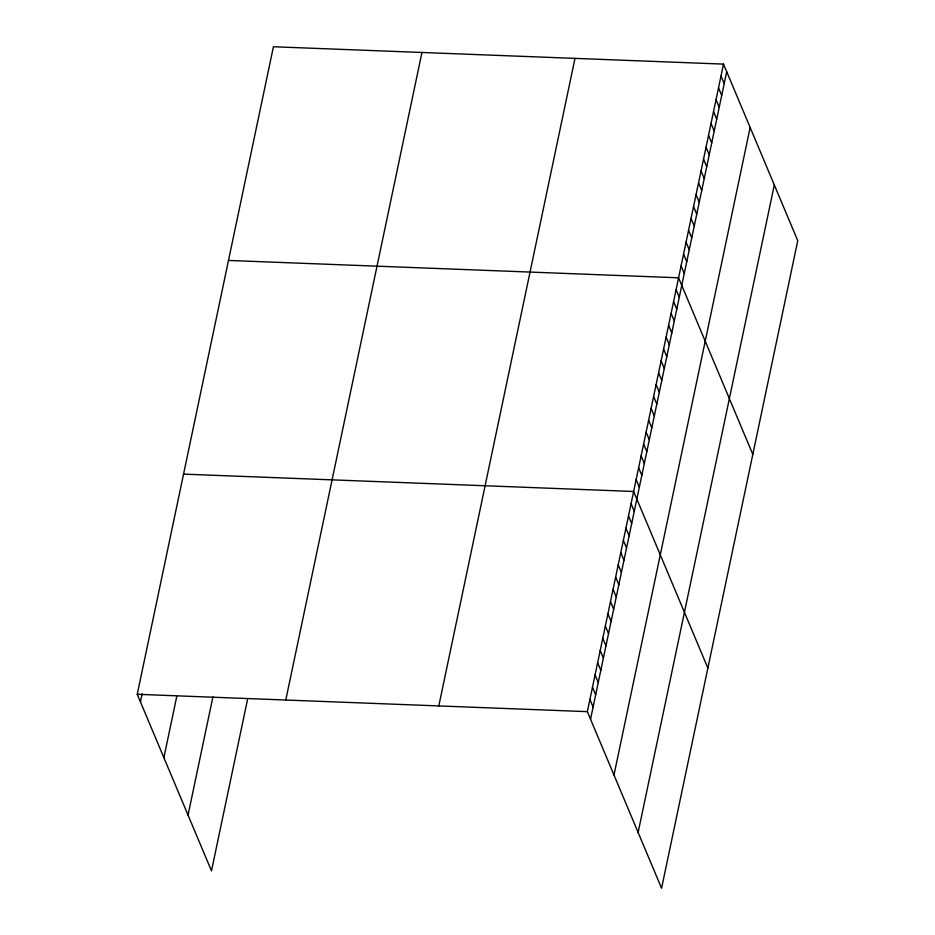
<?xml version="1.0" encoding="UTF-8"?>
<svg xmlns="http://www.w3.org/2000/svg" width="935" height="935" viewBox="0 0 935 935"><rect width="100%" height="100%" fill="white"/><g stroke="black" fill="none" stroke-linecap="round" stroke-linejoin="round"><path stroke-width="1.4" d="M247.494 699.66L211.485 870.894L137.246 694.296L273.429 46.75L723.515 64.106L797.754 240.704L661.571 888.25L587.344 711.652L723.515 64.106M140.449 701.893L142.155 693.747M163.882 757.666L176.75 696.505M188.04 815.121L212.911 696.891M285.783 700.023L421.954 52.477M438.807 705.925L574.99 58.379M590.534 719.249L726.705 71.703M613.979 775.021L750.15 127.476M638.126 832.477L774.309 184.931M228.491 260.444L678.576 277.8L752.815 454.387M183.552 474.127L633.638 491.483L707.877 668.081M137.246 694.296L587.344 711.652M721.014 75.98L724.216 83.577M718.524 87.843L721.715 95.44M716.023 99.718L719.214 107.315M713.534 111.592L716.724 119.189M711.032 123.467L714.223 131.064M708.531 135.33L711.734 142.926M706.042 147.204L709.233 154.801M703.541 159.079L706.731 166.675M701.051 170.953L704.242 178.55M698.55 182.816L701.741 190.413M696.049 194.69L699.251 202.287M693.56 206.565L696.75 214.162M691.058 218.439L694.249 226.036M688.569 230.302L691.76 237.899M686.068 242.177L689.259 249.774M683.567 254.051L686.769 261.648M681.077 265.926L684.268 273.523M676.087 289.663L679.278 297.26M673.586 301.537L676.776 309.134M671.085 313.412L674.287 321.009M668.595 325.286L671.786 332.883M666.094 337.149L669.285 344.746M663.593 349.024L666.795 356.621M661.103 360.898L664.294 368.495M658.602 372.773L661.805 380.37M656.113 384.636L659.304 392.233M653.612 396.51L656.802 404.107M651.111 408.385L654.313 415.981M648.621 420.259L651.812 427.856M646.12 432.122L649.311 439.719M643.631 443.996L646.821 451.593M641.129 455.871L644.32 463.468M638.628 467.745L641.831 475.342M636.139 479.62L639.33 487.217M631.067 503.72L634.257 511.316M628.495 515.945L631.686 523.542M625.924 528.182L629.115 535.778M623.353 540.407L626.543 548.003M620.782 552.643L623.972 560.24M618.21 564.88L621.401 572.477M615.639 577.105L618.83 584.702M613.068 589.342L616.258 596.939M610.485 601.567L613.687 609.164M607.914 613.804L611.116 621.401M605.342 626.029L608.545 633.626M602.771 638.266L605.962 645.863M600.2 650.491L603.391 658.088M597.629 662.728L600.819 670.325M595.057 674.953L598.248 682.55M592.486 687.19L595.677 694.787M589.915 699.427L593.106 707.024"/></g></svg>
